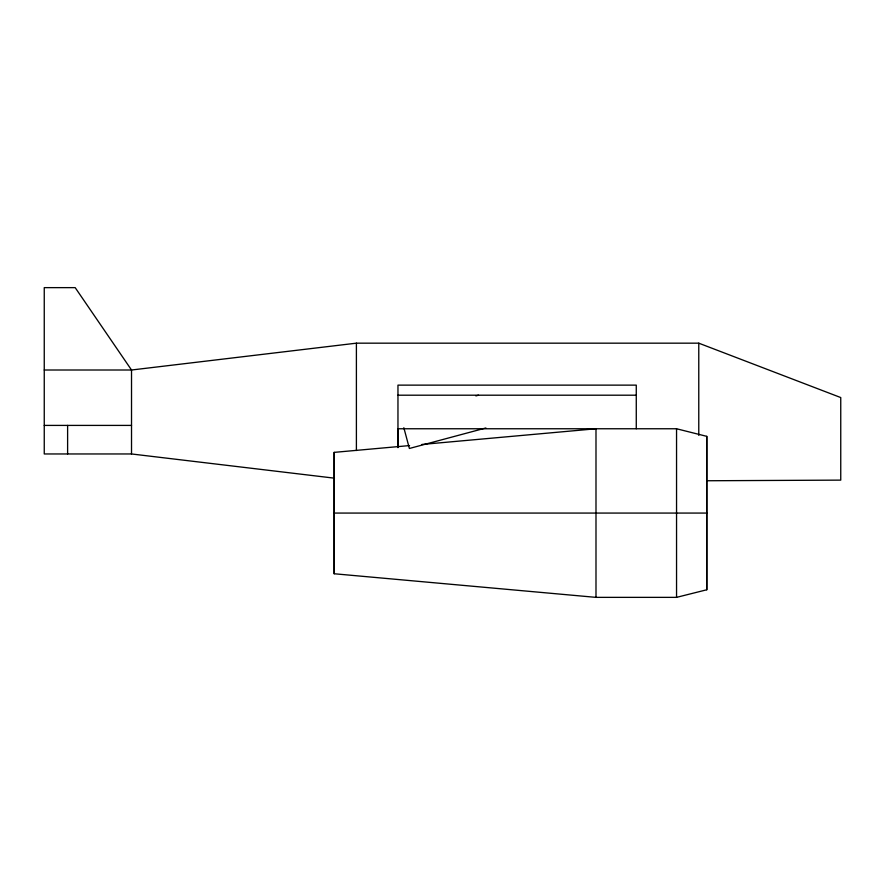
<?xml version="1.0" encoding="UTF-8"?>
<svg xmlns="http://www.w3.org/2000/svg" width="885" height="885" viewBox="0 0 885 885"><rect width="100%" height="100%" fill="white"/><g stroke="black" fill="none" stroke-linecap="round" stroke-linejoin="round"><path stroke-width="1.33" d="M636.271 428.76L636.271 385.13L397.962 385.13L397.962 447.544L397.962 428.76L676.549 428.76L706.761 436.349L706.761 589.775L676.549 597.364L595.992 597.364L334.187 573.757L334.187 452.368L409.578 445.575M595.992 597.364L595.992 428.76L421.913 444.458M676.549 597.364L676.549 428.76M706.761 589.775L706.761 436.349M475.876 395.905L478.519 395.197M485.887 427.975L409.39 448.474L403.837 427.72M707.038 480.754L840.75 480.124L840.75 397.553L698.774 343.17L356.401 343.17L131.522 370.007L44.25 370.007M397.962 395.197L636.271 395.197M44.25 425.408L131.522 425.408M131.522 453.961L44.25 453.961L44.25 287.636L75.181 287.636L131.522 370.007L131.522 453.961L334.464 478.177M334.187 513.068L706.761 513.068M698.774 343.17L698.774 435.376M356.401 343.17L356.401 450.52M334.187 452.368L334.187 573.757M67.614 425.408L67.614 453.961"/></g></svg>
